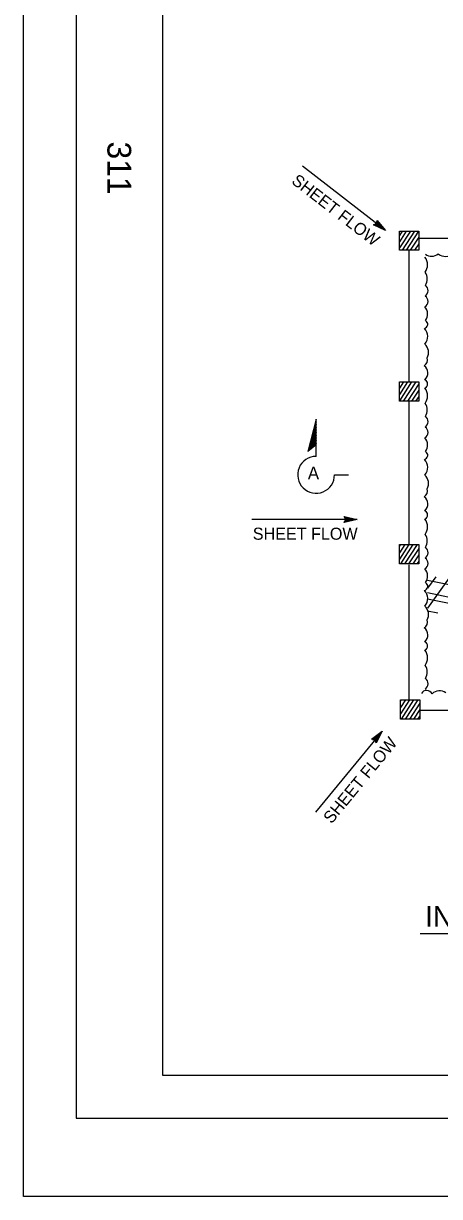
# Model space of a CAD drawing. Extents: x -894 to 866, y -476 to 714.
# Drawn here: x -894 to -653, y -476 to 204 of the extents above; entities that cross this region are included whole.
import ezdxf

# ---------------------------------------------------------------- set-up
doc = ezdxf.new("R2010")
doc.units = 0
for name, color, linetype in [('1 Control', 7, 'Continuous'), ('10 Sheet Format', 7, 'Continuous'), ('22 Misc Cnst Det', 7, 'Continuous'), ('57 Undefined', 7, 'Continuous'), ('60 Nongeo Data', 7, 'Continuous')]:
    doc.layers.add(name, color=color, linetype=linetype)

msp = doc.modelspace()

# ---------------------------------------------------------------- linework, layer by layer
at = {"layer": '1 Control'}
for p, q in [((-669.52, 83.78), (-675.9, 73.95)), ((-671.91, 83.78), (-675.9, 77.62)), ((-674.29, 83.78), (-675.9, 81.29)), ((-667.14, 83.78), (-674.4, 72.6)), ((-664.75, 83.78), (-672.01, 72.6)), ((-664.73, 80.14), (-669.63, 72.6)), ((-664.73, 76.46), (-667.24, 72.6)), ((-664.73, 72.79), (-664.86, 72.6)), ((-668.83, -3.79), (-675.9, -14.68)), ((-671.22, -3.79), (-675.9, -11)), ((-673.6, -3.79), (-675.9, -7.33)), ((-666.45, -3.79), (-673.71, -14.97)), ((-664.73, -4.81), (-671.32, -14.97)), ((-664.73, -8.49), (-668.94, -14.97)), ((-664.73, -12.16), (-666.55, -14.97)), ((-670.45, -98.18), (-675.9, -106.59)), ((-672.83, -98.18), (-675.9, -102.91)), ((-675.22, -98.18), (-675.9, -99.24)), ((-668.06, -98.18), (-675.32, -109.36)), ((-665.68, -98.18), (-672.94, -109.36)), ((-664.73, -100.4), (-670.55, -109.36)), ((-664.73, -104.07), (-668.17, -109.36)), ((-664.73, -107.74), (-665.78, -109.36)), ((-670.04, -188.23), (-675.28, -196.3)), ((-672.43, -188.23), (-675.28, -192.63)), ((-674.81, -188.23), (-675.28, -188.95)), ((-667.66, -188.23), (-674.92, -199.41)), ((-665.27, -188.23), (-672.53, -199.41)), ((-664.11, -190.11), (-670.15, -199.41)), ((-664.11, -193.78), (-667.76, -199.41)), ((-664.11, -197.45), (-665.38, -199.41))]:
    msp.add_line(p, q, dxfattribs=at)
for points in [[(-675.9, 83.78), (-664.73, 83.78), (-664.73, 72.6), (-675.9, 72.6)], [(-675.9, -3.79), (-664.73, -3.79), (-664.73, -14.97), (-675.9, -14.97)], [(-675.9, -98.18), (-664.73, -98.18), (-664.73, -109.36), (-675.9, -109.36)], [(-675.28, -188.23), (-664.11, -188.23), (-664.11, -199.41), (-675.28, -199.41)]]:
    msp.add_lwpolyline(points, close=True, dxfattribs=at)
at = {"layer": '10 Sheet Format'}
for p, q in [((-863.46, 668.96), (-863.46, -431.04)), ((-813.45, 643.96), (-813.45, -406.04)), ((-813.45, -406.04), (811.55, -406.04)), ((-863.46, -431.04), (836.55, -431.04))]:
    msp.add_line(p, q, dxfattribs=at)
for points in [[(-894.04, 713.56), (865.96, 713.56), (865.96, -476.44), (-894.04, -476.44)], [(-863.46, -431.04), (836.55, -431.04), (836.55, 668.96), (-863.46, 668.96)]]:
    msp.add_lwpolyline(points, close=True, dxfattribs=at)
at = {"layer": '22 Misc Cnst Det'}
for p, q in [((-724.27, -25.33), (-729.09, -44.23)), ((-724.27, -26.88), (-728.59, -43.82)), ((-724.27, -46.98), (-724.27, -25.33)), ((-724.27, -28.43), (-728.09, -43.42)), ((-724.27, -29.99), (-727.6, -43.01)), ((-724.27, -31.54), (-727.1, -42.61)), ((-724.27, -33.1), (-726.6, -42.21)), ((-724.27, -40.32), (-729.09, -44.23)), ((-724.27, -34.65), (-726.1, -41.8)), ((-724.27, -36.21), (-725.6, -41.4)), ((-724.27, -37.76), (-725.1, -40.99)), ((-724.27, -39.32), (-724.6, -40.59)), ((-713.58, -57.67), (-705.45, -57.67))]:
    msp.add_line(p, q, dxfattribs=at)
msp.add_arc((-724.27, -57.67), 10.69, 90.00004, 0.00053, dxfattribs=at)
at = {"layer": '57 Undefined'}
for p, q in [((-683.99, 84.08), (-732.21, 121.39)), ((-688.9, 89.99), (-688.9, 89.99)), ((-690.94, 87.35), (-690.94, 87.35)), ((-683.99, 84.08), (-683.99, 84.08)), ((-700.47, -83.61), (-761.45, -83.61)), ((-707.97, -81.93), (-707.97, -81.93)), ((-707.97, -85.27), (-707.97, -85.27)), ((-700.47, -83.61), (-700.47, -83.61)), ((-685.99, -206.33), (-724.64, -253.5)), ((-685.99, -206.33), (-685.99, -206.33)), ((-692.04, -211.07), (-692.04, -211.07)), ((-689.46, -213.19), (-689.46, -213.19)), ((-663.84, -323.81), (-376.23, -323.81))]:
    msp.add_line(p, q, dxfattribs=at)
for points in [[(-688.9, 89.99), (-683.99, 84.08), (-690.94, 87.35), (-690.46, 87.54), (-685.37, 85.14), (-688.96, 89.48), (-689.02, 88.97), (-686.72, 86.19), (-689.98, 87.73), (-689.5, 87.91), (-688.09, 87.25), (-689.08, 88.45), (-689.13, 88.05), (-690.94, 87.35), (-689.13, 88.05)], [(-707.97, -81.93), (-700.47, -83.61), (-707.97, -85.27), (-707.7, -84.83), (-702.21, -83.61), (-707.71, -82.38), (-707.44, -82.82), (-703.92, -83.61), (-707.44, -84.38), (-707.17, -83.94), (-705.65, -83.6), (-707.18, -83.26), (-706.97, -83.61), (-707.97, -85.27), (-706.97, -83.61)], [(-692.04, -211.07), (-685.99, -206.33), (-689.46, -213.19), (-689.64, -212.7), (-687.09, -207.68), (-691.53, -211.15), (-691.02, -211.23), (-688.19, -209), (-689.81, -212.22), (-689.98, -211.73), (-689.28, -210.34), (-690.51, -211.3), (-690.11, -211.36), (-689.46, -213.19), (-690.11, -211.36)]]:
    msp.add_lwpolyline(points, close=True, dxfattribs=at)
at = {"layer": '60 Nongeo Data'}
for p, q in [((-646.02, -116.1), (-659.6, -135.03)), ((-654.81, -116.85), (-659.6, -123.52)), ((-659.6, -118.76), (-634.77, -123.86)), ((-659.6, -126.02), (-637.77, -130.5)), ((-659.6, -129.59), (-643.24, -132.95)), ((-659.6, -136.51), (-653.64, -137.73))]:
    msp.add_line(p, q, dxfattribs=at)
for points in [[(-664.73, 79.72), (-598.92, 79.72)], [(-670.25, 25.79), (-670.25, 72.57)], [(-670.25, -3.45), (-670.25, 25.79)], [(-670.25, -45.54), (-670.25, -15.23)], [(-670.25, -98.18), (-670.25, -45.54)], [(-670.25, -116.88), (-670.25, -109.98)], [(-670.25, -188.23), (-670.25, -116.88)], [(-664.11, -194.14), (-582.31, -194.14)]]:
    msp.add_lwpolyline(points, dxfattribs=at)
for centre, radius, start, end in [((-666.87, 64.18), 7.3, 323.3979, 37.93528), ((-657.21, 75.66), 6.46, 235.65603, 306.69733), ((-649.01, 76.34), 7.3, 233.3979, 307.93528), ((-666.19, 55.97), 6.46, 325.65603, 36.69733), ((-663.14, 49.25), 3.83, 303.69049, 53.34032), ((-662.84, 43.02), 3.55, 297.02108, 59.19133), ((-665.88, 35.53), 6.36, 324.50015, 42.8354), ((-661.98, 29.69), 2.5, 284.05779, 59.32331), ((-666.33, 22.59), 6.81, 319.99864, 43.35356), ((-665.65, 13.38), 6.63, 331.36336, 46.84578), ((-663.69, 8.99), 4.04, 302.34743, 17.37963), ((-664.61, 1.38), 5.21, 312.12921, 53.70498), ((-662.23, -4.93), 2.68, 294.51964, 65.48036), ((-666.87, -11.85), 7.3, 323.3979, 37.93528), ((-666.19, -20.06), 6.46, 325.65603, 36.69733), ((-663.14, -26.77), 3.83, 303.69049, 53.34032), ((-662.84, -33.01), 3.55, 297.02108, 59.19133), ((-665.88, -40.5), 6.36, 324.50015, 42.8354), ((-661.98, -46.34), 2.5, 284.05779, 59.32331), ((-666.33, -53.44), 6.81, 319.99864, 43.35356), ((-665.65, -62.65), 6.63, 331.36336, 46.84578), ((-663.69, -67.03), 4.04, 302.34743, 17.37963), ((-664.61, -74.65), 5.21, 312.12921, 53.70498), ((-662.23, -80.95), 2.68, 294.51964, 65.48036), ((-666.87, -87.88), 7.3, 323.3979, 37.93528), ((-666.19, -96.08), 6.46, 325.65603, 36.69733), ((-663.14, -102.8), 3.83, 303.69049, 53.34032), ((-662.84, -109.04), 3.55, 297.02108, 59.19133), ((-665.88, -116.52), 6.36, 324.50015, 42.8354), ((-661.98, -122.36), 2.5, 284.05779, 59.32331), ((-666.33, -129.46), 6.81, 319.99864, 43.35356), ((-665.65, -138.68), 6.63, 331.36336, 46.84578), ((-663.69, -143.06), 4.04, 302.34743, 17.37963), ((-664.61, -150.68), 5.21, 312.12921, 53.70498), ((-662.23, -156.98), 2.68, 294.51964, 65.48036), ((-666.87, -163.9), 7.3, 323.3979, 37.93528), ((-666.19, -172.11), 6.46, 325.65603, 36.69733), ((-663.14, -178.83), 3.83, 303.69049, 53.34032), ((-660.15, -186.34), 3.55, 27.02108, 149.19133), ((-652.67, -189.39), 6.36, 54.50015, 132.8354)]:
    msp.add_arc(centre, radius, start, end, dxfattribs=at)

# ---------------------------------------------------------------- texts
at = {"layer": '10 Sheet Format'}
msp.add_text('311', height=13.779, rotation=270, dxfattribs=at).set_placement((-845.33, 135.73))
at = {"layer": '57 Undefined'}
for rotation, p in [(322.26386, (-739.03, 111.85)), (50.67345, (-715.29, -260.58))]:
    msp.add_text('SHEET FLOW', height=7, rotation=rotation, dxfattribs=at).set_placement(p)
for s, height, p in [('A', 7.39, (-729.08, -60.36)), ('SHEET FLOW', 7, (-761, -95.33)), ('INLET PROTECTION (TYPE 1)', 12, (-660.91, -319.91))]:
    msp.add_text(s, height=height, dxfattribs=at).set_placement(p)

doc.saveas('drawing.dxf')
